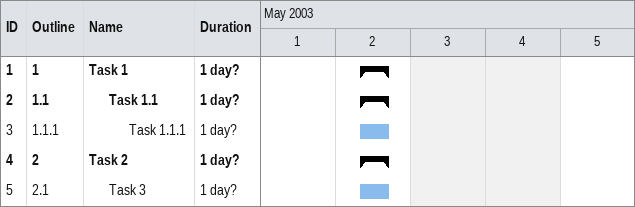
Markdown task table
| ID | WBS | Task | Duration | Start | Finish |
|---|---|---|---|---|---|
| 1 | 1 | **Task 1** | 1d? | 2003-05-02 | 2003-05-02 |
| 2 | 1.1 | **Task 1.1** | 1d? | 2003-05-02 | 2003-05-02 |
| 3 | 1.1.1 | Task 1.1.1 | 1d? | 2003-05-02 | 2003-05-02 |
| 4 | 2 | **Task 2** | 1d? | 2003-05-02 | 2003-05-02 |
| 5 | 2.1 | Task 3 | 1d? | 2003-05-02 | 2003-05-02 |
